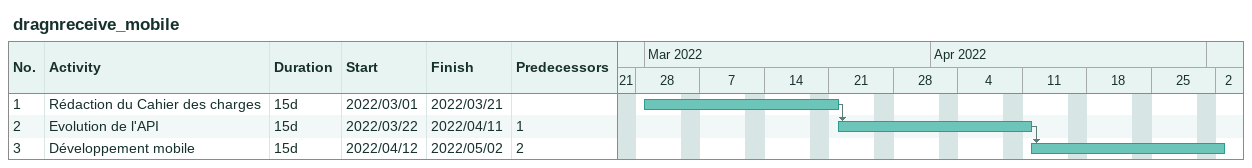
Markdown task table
dragnreceive_mobile

| ID | Task | Duration | Start | Finish | Predecessors |
|---|---|---|---|---|---|
| 1 | Rédaction du Cahier des charges | 15d | 2022-03-01 | 2022-03-21 |  |
| 2 | Evolution de l'API | 15d | 2022-03-22 | 2022-04-11 | 1 |
| 3 | Développement mobile | 15d | 2022-04-12 | 2022-05-02 | 2 |
